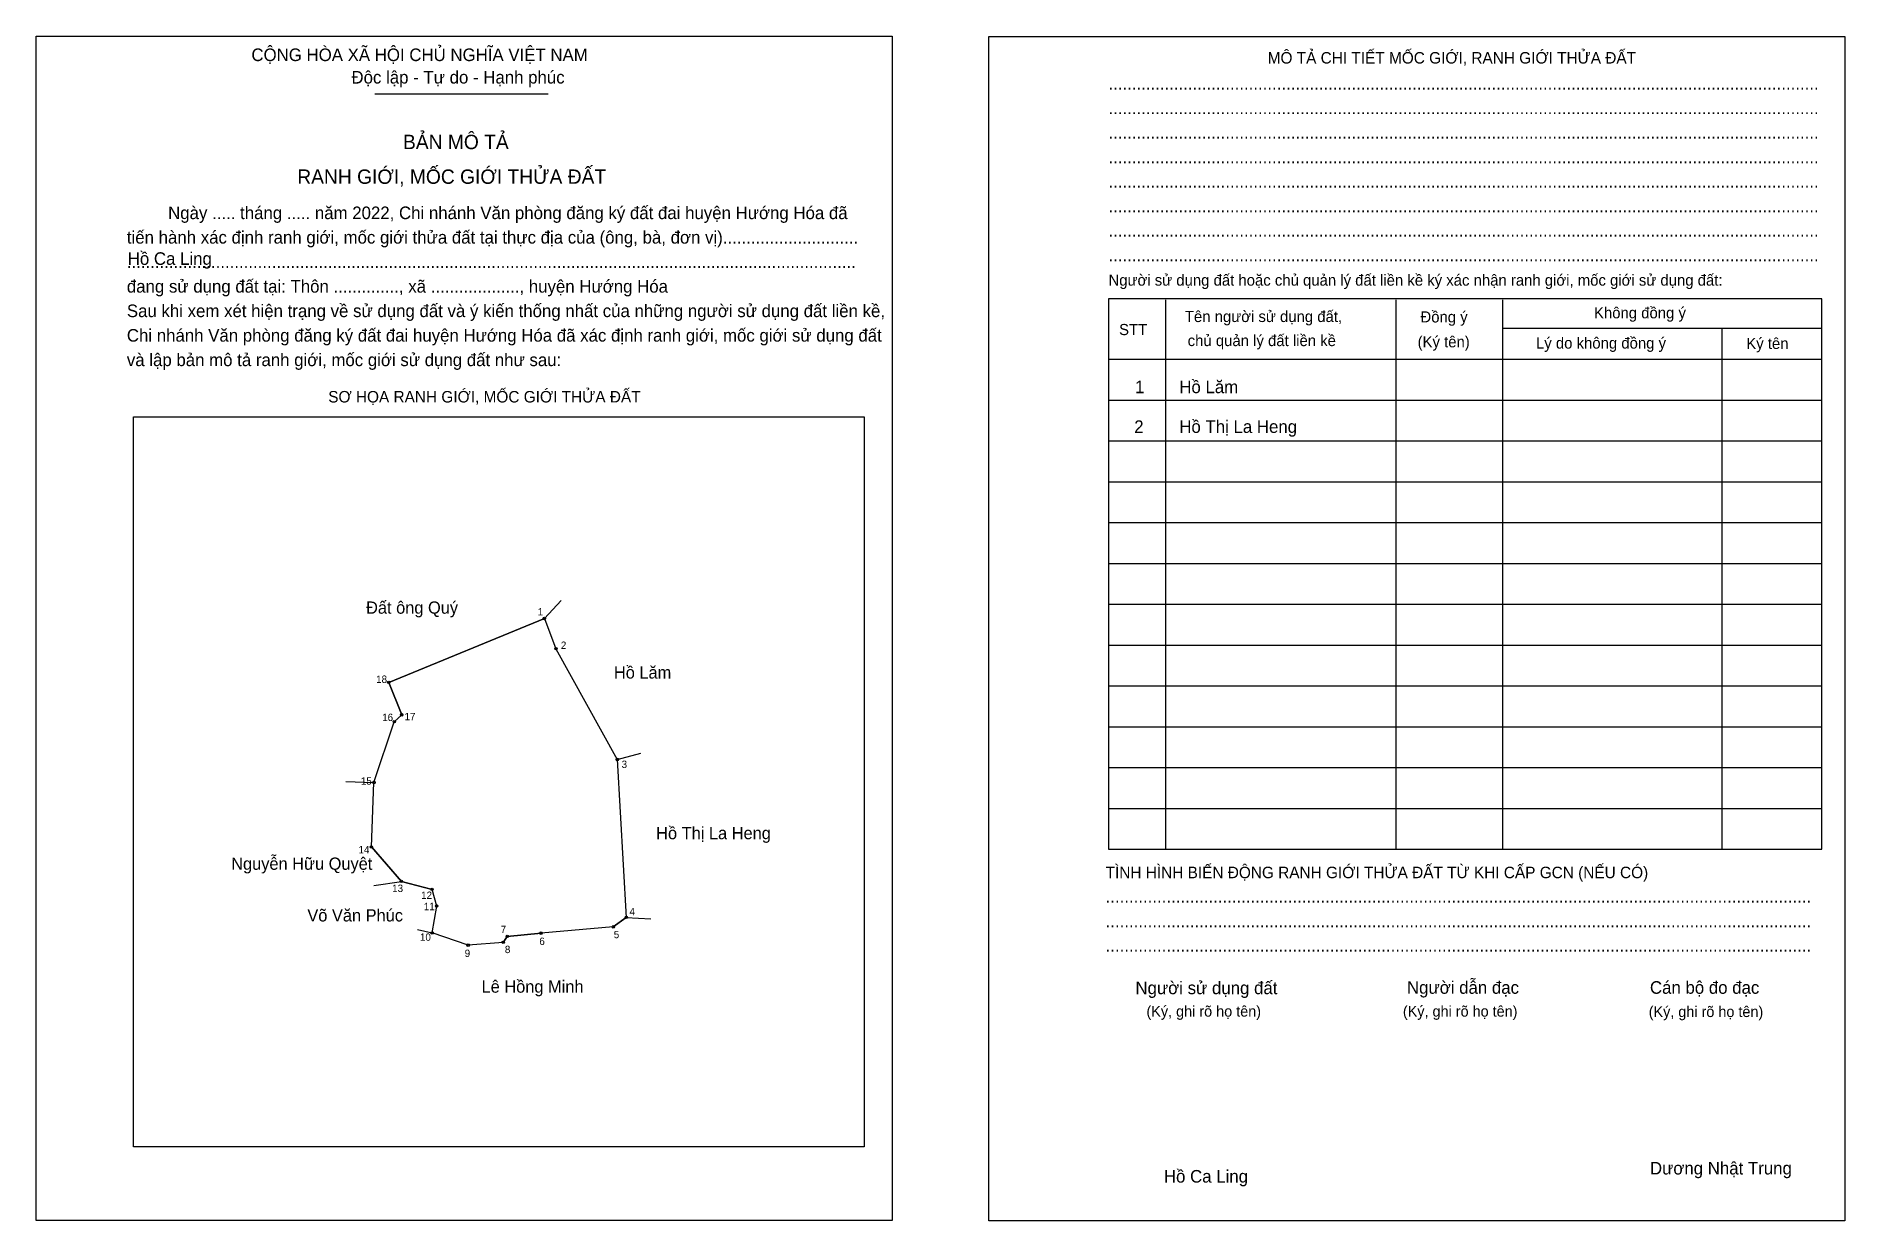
# Model space of a CAD drawing. Extents: x 543511 to 544399, y 1837665 to 1838247.
import ezdxf

# ---------------------------------------------------------------- set-up
doc = ezdxf.new("R2010")
doc.units = 0
for name, color, linetype in [('Level 1', 7, 'Continuous'), ('Level 10', 7, 'Continuous'), ('Level 11', 7, 'Continuous'), ('Level 2', 7, 'Continuous'), ('Level 25', 7, 'Continuous'), ('Level 27', 7, 'Continuous'), ('Level 36', 7, 'Continuous'), ('Level 52', 7, 'Continuous'), ('Level 55', 7, 'Continuous'), ('Level 6', 7, 'Continuous'), ('Level 9', 7, 'Continuous')]:
    doc.layers.add(name, color=color, linetype=linetype)

msp = doc.modelspace()

# ---------------------------------------------------------------- linework, layer by layer
at = {"layer": 'Level 1'}
for p, q in [((543511.2, 1838246.59), (543511.2, 1838246.59)), ((543978.84, 1838246.39), (543978.84, 1838246.39)), ((543677.52, 1838218.32), (543762.52, 1838218.32)), ((544065.73, 1838117.08), (544065.73, 1837847.44)), ((544178.8, 1838117.08), (544178.8, 1837847.44)), ((544231.12, 1838117.08), (544231.12, 1837847.44)), ((544231.12, 1838103.25), (544387.89, 1838103.25)), ((544338.78, 1838103.25), (544338.78, 1837847.44)), ((544037.66, 1838088.01), (544387.89, 1838088.01)), ((544037.66, 1838067.96), (544387.89, 1838067.96)), ((543558.93, 1838059.74), (543558.93, 1838059.74)), ((544037.66, 1838047.92), (544387.89, 1838047.92)), ((544037.66, 1838027.87), (544387.89, 1838027.87)), ((544037.66, 1838007.82), (544387.89, 1838007.82)), ((544037.66, 1837987.77), (544387.89, 1837987.77)), ((544037.66, 1837967.73), (544387.89, 1837967.73)), ((544037.66, 1837947.68), (544387.89, 1837947.68)), ((544037.66, 1837927.63), (544387.89, 1837927.63)), ((544037.66, 1837907.58), (544387.89, 1837907.58)), ((544037.66, 1837887.54), (544387.89, 1837887.54)), ((544037.66, 1837867.49), (544387.89, 1837867.49)), ((543917.78, 1837701.3), (543917.78, 1837701.3)), ((543931.53, 1837665.21), (543931.53, 1837665.21)), ((544399.18, 1837665.01), (544399.18, 1837665.01))]:
    msp.add_line(p, q, dxfattribs=at)
for points in [[(544387.89, 1838117.68), (544037.66, 1838117.68), (544037.66, 1837847.44), (544387.89, 1837847.44)], [(543558.93, 1838059.74), (543917.78, 1838059.74), (543917.78, 1837701.3), (543558.93, 1837701.3)]]:
    msp.add_lwpolyline(points, close=True, dxfattribs=at)
at = {"layer": 'Level 10'}
for p, q in [((543663.26, 1837880.68), (543677.04, 1837880.21)), ((543677.02, 1837829.65), (543690.53, 1837831.66)), ((543698.36, 1837808), (543705.63, 1837806.35))]:
    msp.add_line(p, q, dxfattribs=at)
msp.add_lwpolyline([(543684.32, 1837929.34), (543760.71, 1837960.71), (543766.38, 1837945.89), (543796.5, 1837891.5), (543800.9, 1837814), (543794.52, 1837809.32), (543759.1, 1837806.24), (543742.5, 1837804.63), (543740.49, 1837801.72), (543723.3, 1837800.33), (543705.63, 1837806.35), (543707.85, 1837819.54), (543705.55, 1837827.7), (543690.53, 1837831.66), (543675.81, 1837848.57), (543677.04, 1837880.21), (543687.02, 1837910.02), (543690.67, 1837913.43)], close=True, dxfattribs=at)
at = {"layer": 'Level 11'}
for centre in [(543760.71, 1837960.71), (543766.38, 1837945.89), (543684.32, 1837929.34), (543684.32, 1837929.34), (543690.67, 1837913.43), (543687.02, 1837910.02), (543796.5, 1837891.5), (543677.04, 1837880.21), (543675.81, 1837848.57), (543690.53, 1837831.66), (543705.55, 1837827.7), (543707.85, 1837819.54), (543705.63, 1837806.35), (543759.1, 1837806.24), (543794.52, 1837809.32), (543800.9, 1837814), (543723.3, 1837800.33), (543740.49, 1837801.72), (543742.5, 1837804.63)]:
    msp.add_circle(centre, 0.601, dxfattribs=at)
at = {"layer": 'Level 2'}
for points in [[(543511.2, 1838246.59), (543931.53, 1838246.59), (543931.53, 1837665.21), (543511.2, 1837665.21)], [(543978.85, 1838246.39), (544399.18, 1838246.39), (544399.18, 1837665.01), (543978.85, 1837665.01)]]:
    msp.add_lwpolyline(points, close=True, dxfattribs=at)
at = {"layer": 'Level 25'}
for p, q in [((543760.71, 1837960.71), (543684.32, 1837929.34)), ((543684.32, 1837929.34), (543690.67, 1837913.43)), ((543675.81, 1837848.57), (543690.53, 1837831.66)), ((543690.53, 1837831.66), (543705.55, 1837827.7)), ((543742.5, 1837804.63), (543759.1, 1837806.24)), ((543794.52, 1837809.32), (543800.9, 1837814)), ((543740.49, 1837801.72), (543742.5, 1837804.63))]:
    msp.add_line(p, q, dxfattribs=at)
at = {"layer": 'Level 27'}
for p, q in [((543760.71, 1837960.71), (543768.92, 1837969.5)), ((543796.5, 1837891.5), (543808.13, 1837894.58)), ((543800.9, 1837814), (543812.91, 1837813.3))]:
    msp.add_line(p, q, dxfattribs=at)

# ---------------------------------------------------------------- texts
at = {"layer": 'Level 1'}
for s, height, p in [('CỘNG HÒA XÃ HỘI CHỦ NGHĨA VIỆT NAM', 6.1743, (543616.87, 1838234.36)), ('MÔ TẢ CHI TIẾT MỐC GIỚI, RANH GIỚI THỬA ĐẤT', 5.645, (544115.83, 1838233.14)), ('Độc lập - Tự do - Hạnh phúc', 6.1743, (543665.99, 1838223.33)), ('........................................................................................................................................................', 6.17428, (544037.67, 1838220.33)), ('........................................................................................................................................................', 6.17428, (544037.67, 1838208.3)), ('BẢN MÔ TẢ', 7.057, (543691.29, 1838191.14)), ('........................................................................................................................................................', 6.17428, (544037.67, 1838196.27)), ('RANH GIỚI, MỐC GIỚI THỬA ĐẤT', 7.0571, (543639.39, 1838174.1)), ('........................................................................................................................................................', 6.17428, (544037.67, 1838184.24)), ('........................................................................................................................................................', 6.17428, (544037.67, 1838172.21)), ('Ngày ..... tháng ..... năm 2022, Chi nhánh Văn phòng đăng ký đất đai huyện Hướng Hóa đã', 6.1743, (543575.97, 1838156.77)), ('........................................................................................................................................................', 6.17428, (544037.67, 1838160.18)), ('tiến hành xác định ranh giới, mốc giới thửa đất tại thực địa của (ông, bà, đơn vị).............................', 6.17428, (543555.72, 1838144.75)), ('........................................................................................................................................................', 6.17428, (544037.67, 1838148.15)), ('........................................................................................................................................................', 6.17428, (544037.67, 1838136.13)), ('đang sử dụng đất tại: Thôn .............., xã ..................., huyện Hướng Hóa', 6.1743, (543555.72, 1838120.69)), ('............................................................................................................................................................', 6.17428, (543555.72, 1838132.72)), ('Người sử dụng đất hoặc chủ quản lý đất liền kề ký xác nhận ranh giới, mốc giới sử dụng đất:', 5.4692, (544037.67, 1838124.1)), ('Sau khi xem xét hiện trạng về sử dụng đất và ý kiến thống nhất của những người sử dụng đất liền kề,', 6.1743, (543555.72, 1838108.66)), ('Tên người sử dụng đất,', 5.4692, (544075.16, 1838106.25)), ('Đồng ý', 5.469, (544190.83, 1838106.05)), ('Không đồng ý', 5.4692, (544276.03, 1838108.06)), ('Chi nhánh Văn phòng đăng ký đất đai huyện Hướng Hóa đã xác định ranh giới, mốc giới sử dụng đất', 6.1743, (543555.72, 1838096.63)), ('STT', 5.469, (544042.88, 1838099.84)), ('chủ quản lý đất liền kề', 5.4692, (544076.56, 1838094.43)), ('(Ký tên)', 5.469, (544189.43, 1838093.83)), ('Lý do không đồng ý', 5.4692, (544247.56, 1838093.22)), ('Ký tên', 5.469, (544350.81, 1838093.02)), ('và lập bản mô tả ranh giới, mốc giới sử dụng đất như sau:', 6.1743, (543555.72, 1838084.6)), ('SƠ HỌA RANH GIỚI, MỐC GIỚI THỬA ĐẤT', 5.645, (543654.58, 1838066.75)), ('TÌNH HÌNH BIẾN ĐỘNG RANH GIỚI THỬA ĐẤT TỪ KHI CẤP GCN (NẾU CÓ)', 5.645, (544036.26, 1837833.21)), ('.......................................................................................................................................................', 6.17428, (544036.26, 1837821.18)), ('.......................................................................................................................................................', 6.17428, (544036.26, 1837809.15)), ('.......................................................................................................................................................', 6.17428, (544036.26, 1837797.12)), ('Người sử dụng đất', 6.1743, (544050.9, 1837776.27)), ('Người dẫn đạc', 6.1743, (544184.21, 1837776.47)), ('Cán bộ đo đạc', 6.1743, (544303.5, 1837776.47)), ('(Ký, ghi rõ họ tên)', 5.2925, (544056.31, 1837765.25)), ('(Ký, ghi rõ họ tên)', 5.2925, (544182.21, 1837765.25)), ('(Ký, ghi rõ họ tên)', 5.2925, (544302.89, 1837765.05)), ('Dương Nhật Trung', 6.1743, (544303.5, 1837687.76))]:
    msp.add_text(s, height=height, dxfattribs=at).set_placement(p)
at = {"layer": 'Level 36'}
for s, height, p in [('Đất ông Quý', 6.0142, (543673.17, 1837963.06)), ('Hồ Lăm', 6.014, (543794.84, 1837931.23)), ('Hồ Thị La Heng', 6.0142, (543815.58, 1837852.36)), ('Nguyễn Hữu Quyệt', 6.0142, (543606.94, 1837837.34)), ('Võ Văn Phúc', 6.0142, (543644.34, 1837811.97)), ('Lê Hồng Minh', 6.0142, (543729.87, 1837777.01))]:
    msp.add_text(s, height=height, dxfattribs=at).set_placement(p)
at = {"layer": 'Level 52'}
for s, height, p in [('1', 6.17, (544050.68, 1838071.33)), ('Hồ Lăm', 6.174, (544072.43, 1838071.33)), ('2', 6.17, (544050.31, 1838051.82)), ('Hồ Thị La Heng', 6.1743, (544072.43, 1838051.82))]:
    msp.add_text(s, height=height, dxfattribs=at).set_placement(p)
at = {"layer": 'Level 55'}
for s, p in [('1', (543760.6, 1837960.71)), ('2', (543766.24, 1837945.89)), ('18', (543684.04, 1837929.34)), ('17', (543690.39, 1837913.43)), ('16', (543686.74, 1837910.02)), ('3', (543796.38, 1837891.5)), ('15', (543676.76, 1837880.21)), ('14', (543675.52, 1837848.57)), ('13', (543690.26, 1837831.66)), ('12', (543705.27, 1837827.7)), ('11', (543707.59, 1837819.54)), ('10', (543705.34, 1837806.35)), ('6', (543758.96, 1837806.24)), ('5', (543794.39, 1837809.32)), ('4', (543800.76, 1837814)), ('9', (543723.16, 1837800.33)), ('8', (543740.36, 1837801.72)), ('7', (543742.37, 1837804.63))]:
    msp.add_text(s, height=0.401, dxfattribs=at).set_placement(p)
at = {"layer": 'Level 6'}
for p in [(543556.15, 1838134.32), (544064.87, 1837683.78)]:
    msp.add_text('Hồ Ca Ling', height=6.175, dxfattribs=at).set_placement(p)
at = {"layer": 'Level 9'}
for s, height, p in [('1', 3.61, (543757.43, 1837962.2)), ('2', 3.61, (543768.79, 1837945.78)), ('18', 3.609, (543678.11, 1837929.1)), ('16', 3.609, (543681.08, 1837910.38)), ('17', 3.609, (543692.04, 1837910.75)), ('3', 3.61, (543798.63, 1837887.34)), ('15', 3.609, (543670.61, 1837879.13)), ('14', 3.609, (543669.45, 1837845.43)), ('13', 3.609, (543685.97, 1837826.45)), ('12', 3.609, (543700.18, 1837823.04)), ('11', 3.609, (543701.51, 1837817.52)), ('4', 3.61, (543802.5, 1837815.03)), ('10', 3.609, (543699.62, 1837802.49)), ('7', 3.61, (543739.25, 1837806.28)), ('5', 3.61, (543794.77, 1837803.76)), ('9', 3.61, (543721.59, 1837794.55)), ('8', 3.61, (543741.31, 1837796.44)), ('6', 3.61, (543758.24, 1837800.44))]:
    msp.add_text(s, height=height, dxfattribs=at).set_placement(p)

doc.saveas('drawing.dxf')
